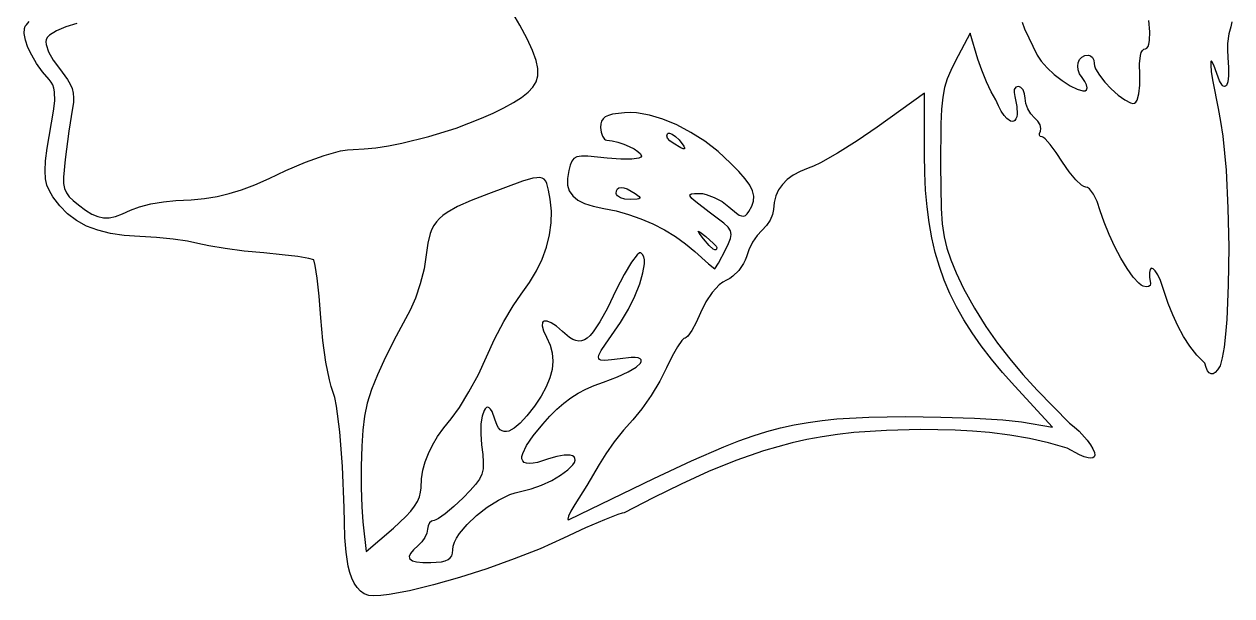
# Model space of a CAD drawing. Extents: x -124 to 334, y -83 to 380.
# Drawn here: x -93.2 to 297.2, y -83.1 to 101.8 of the extents above; entities that cross this region are included whole.
import ezdxf

# ---------------------------------------------------------------- set-up
doc = ezdxf.new("R2010")
doc.units = 0

msp = doc.modelspace()

# ---------------------------------------------------------------- linework, layer by layer
at = {"layer": 'Layer 1'}
for p, q in [((67.006308, 101.394315), (63.958208, 106.57397)), ((-92.880715, 101.067433), (-92.500501, 101.591027)), ((-92.500501, 101.591027), (-91.5961, 102.67857)), ((-76.166216, 102.004271), (-79.747977, 100.908)), ((229.406267, 102.379324), (230.175537, 100.250556)), ((270.594994, 99.333518), (270.294417, 102.915037)), ((297.152399, 102.474989), (296.779995, 100.864561)), ((-93.220555, 98.721633), (-93.123919, 100.406152)), ((-92.83293, 96.639687), (-93.220555, 98.721633)), ((-93.123919, 100.406152), (-92.880715, 101.067433)), ((-84.983027, 98.238779), (-85.711503, 97.518672)), ((-82.768524, 99.631576), (-84.983027, 98.238779)), ((-79.747977, 100.908), (-82.768524, 99.631576)), ((69.389725, 96.977222), (67.006308, 101.394315)), ((212.600848, 98.861486), (207.736228, 89.733093)), ((215.073752, 90.48626), (212.600848, 98.861486)), ((230.175537, 100.250556), (234.222809, 91.781406)), ((270.532547, 96.447221), (270.594994, 99.333518)), ((296.20591, 98.694929), (295.781664, 95.541751)), ((296.779995, 100.864561), (296.20591, 98.694929)), ((-92.003563, 94.26253), (-92.83293, 96.639687)), ((-90.774973, 91.69238), (-92.003563, 94.26253)), ((-86.146657, 96.79339), (-86.259652, 96.075628)), ((-86.259652, 96.075628), (-86.14941, 95.149724)), ((-86.14941, 95.149724), (-85.330546, 92.827854)), ((-85.711503, 97.518672), (-86.146657, 96.79339)), ((71.1346, 93.231759), (69.389725, 96.977222)), ((268.671159, 93.676682), (269.188531, 93.820207)), ((269.188531, 93.820207), (269.687085, 94.000957)), ((269.687085, 94.000957), (270.074563, 94.521124)), ((270.074563, 94.521124), (270.355029, 95.347586)), ((270.355029, 95.347586), (270.532547, 96.447221)), ((295.781664, 95.541751), (295.73558, 93.463725)), ((-89.189679, 89.031453), (-90.774973, 91.69238)), ((-85.330546, 92.827854), (-83.832733, 90.136514)), ((-83.832733, 90.136514), (-81.79864, 87.38444)), ((72.267072, 90.06699), (71.1346, 93.231759)), ((72.81328, 87.391981), (72.267072, 90.06699)), ((216.297208, 86.858427), (215.073752, 90.48626)), ((234.222809, 91.781406), (235.493885, 89.769063)), ((247.507955, 89.315873), (247.946293, 90.304536)), ((247.946293, 90.304536), (248.647746, 91.087054)), ((248.647746, 91.087054), (249.594988, 91.601776)), ((249.594988, 91.601776), (250.770695, 91.78705)), ((250.770695, 91.78705), (251.513538, 91.568283)), ((251.513538, 91.568283), (252.121862, 90.972631)), ((252.121862, 90.972631), (252.532891, 90.091064)), ((252.532891, 90.091064), (252.683851, 89.014555)), ((267.314797, 88.960171), (267.602491, 91.605638)), ((267.602491, 91.605638), (267.875951, 92.559169)), ((267.875951, 92.559169), (268.232903, 93.252926)), ((268.232903, 93.252926), (268.671159, 93.676682)), ((290.523459, 89.894272), (290.384124, 89.746895)), ((290.732882, 89.739445), (290.523459, 89.894272)), ((295.73558, 93.463725), (295.858777, 90.980685)), ((295.858777, 90.980685), (296.113348, 87.705196)), ((-87.290202, 86.381966), (-89.189679, 89.031453)), ((-85.11906, 83.846135), (-87.290202, 86.381966)), ((-81.79864, 87.38444), (-79.181517, 83.924331)), ((72.799364, 85.115796), (72.81328, 87.391981)), ((206.269484, 86.83258), (205.130939, 84.116078)), ((207.736228, 89.733093), (206.269484, 86.83258)), ((217.800348, 83.171941), (216.297208, 86.858427)), ((235.493885, 89.769063), (237.418229, 87.61344)), ((237.418229, 87.61344), (239.772919, 85.472058)), ((247.350055, 88.182718), (247.507955, 89.315873)), ((247.489919, 86.966721), (247.350055, 88.182718)), ((247.944871, 85.729535), (247.489919, 86.966721)), ((252.683851, 89.014555), (252.799798, 88.24661)), ((252.799798, 88.24661), (253.130305, 87.354902)), ((253.130305, 87.354902), (254.330999, 85.302449)), ((267.387321, 85.398357), (267.314797, 88.960171)), ((290.384124, 89.746895), (290.313667, 88.596992)), ((290.313667, 88.596992), (290.517423, 86.392662)), ((290.517423, 86.392662), (290.991299, 83.236828)), ((291.364033, 88.471721), (290.732882, 89.739445)), ((292.281666, 85.840797), (291.364033, 88.471721)), ((296.113348, 87.705196), (296.094151, 85.076694)), ((-84.488704, 83.04094), (-85.11906, 83.846135)), ((-83.98866, 82.107063), (-84.488704, 83.04094)), ((-83.618534, 81.041676), (-83.98866, 82.107063)), ((-79.181517, 83.924331), (-78.309053, 82.400306)), ((-78.309053, 82.400306), (-77.703116, 80.940527)), ((71.19572, 81.396164), (72.251464, 83.147502)), ((72.251464, 83.147502), (72.799364, 85.115796)), ((205.130939, 84.116078), (204.281646, 81.307259)), ((219.392552, 79.857915), (217.800348, 83.171941)), ((239.772919, 85.472058), (242.33503, 83.502441)), ((242.33503, 83.502441), (244.881639, 81.862113)), ((248.732235, 84.53281), (247.944871, 85.729535)), ((249.620787, 83.282823), (248.732235, 84.53281)), ((250.193559, 82.104316), (249.620787, 83.282823)), ((250.402414, 81.129877), (250.193559, 82.104316)), ((254.330999, 85.302449), (256.07793, 83.061706)), ((256.07793, 83.061706), (258.163096, 80.837181)), ((267.132902, 79.195674), (267.429454, 82.037355)), ((267.429454, 82.037355), (267.387321, 85.398357)), ((267.387321, 85.398357), (267.387321, 85.398357)), ((290.991299, 83.236828), (292.733053, 74.48234)), ((293.174034, 83.48173), (292.281666, 85.840797)), ((294.012474, 82.085549), (293.174034, 83.48173)), ((294.400021, 81.732088), (294.012474, 82.085549)), ((295.837825, 83.147828), (295.38101, 81.971248)), ((296.094151, 85.076694), (295.837825, 83.147828)), ((-83.377936, 79.841952), (-83.618534, 81.041676)), ((-83.283752, 77.02818), (-83.377936, 79.841952)), ((-77.703116, 80.940527), (-77.345551, 79.49016)), ((-77.345551, 79.49016), (-77.218205, 77.994373)), ((64.926816, 76.403985), (67.546644, 78.10703)), ((67.546644, 78.10703), (69.657244, 79.778352)), ((69.657244, 79.778352), (71.19572, 81.396164)), ((197.788747, 79.410872), (182.551392, 68.478571)), ((197.81288, 59.676257), (197.788747, 79.410872)), ((203.682657, 78.129795), (203.295023, 74.307355)), ((204.281646, 81.307259), (203.682657, 78.129795)), ((220.883198, 77.34746), (219.392552, 79.857915)), ((226.839338, 80.68217), (226.745882, 79.66562)), ((226.745882, 79.66562), (227.044645, 78.424279)), ((227.29141, 81.369028), (226.839338, 80.68217)), ((227.044645, 78.424279), (227.671057, 75.117501)), ((228.068499, 81.621293), (227.29141, 81.369028)), ((228.520617, 81.54338), (228.068499, 81.621293)), ((228.942401, 81.32008), (228.520617, 81.54338)), ((229.658047, 80.499946), (228.942401, 81.32008)), ((230.141588, 79.286144), (229.658047, 80.499946)), ((230.319179, 77.803927), (230.141588, 79.286144)), ((244.881639, 81.862113), (247.189822, 80.708597)), ((247.189822, 80.708597), (249.036656, 80.199416)), ((249.036656, 80.199416), (249.717404, 80.235677)), ((249.717404, 80.235677), (250.199217, 80.492093)), ((250.199217, 80.492093), (250.402414, 81.129877)), ((258.163096, 80.837181), (260.378494, 78.833381)), ((260.378494, 78.833381), (262.51612, 77.254816)), ((266.548242, 77.153601), (267.132902, 79.195674)), ((294.760346, 81.599605), (294.400021, 81.732088)), ((295.088869, 81.681519), (294.760346, 81.599605)), ((295.38101, 81.971248), (295.088869, 81.681519)), ((-83.702971, 73.643124), (-83.283752, 77.02818)), ((-77.581557, 74.647215), (-78.811952, 67.199014)), ((-77.302925, 76.398336), (-77.581557, 74.647215)), ((-77.218205, 77.994373), (-77.302925, 76.398336)), ((58.411063, 72.989863), (61.860658, 74.691001)), ((61.860658, 74.691001), (64.926816, 76.403985)), ((203.295023, 74.307355), (203.079797, 69.563612)), ((221.740947, 75.319925), (220.883198, 77.34746)), ((222.634729, 73.62637), (221.740947, 75.319925)), ((227.671057, 75.117501), (227.749512, 72.686645)), ((230.558057, 76.123472), (230.319179, 77.803927)), ((231.208464, 74.369882), (230.558057, 76.123472)), ((232.171064, 72.750859), (231.208464, 74.369882)), ((262.51612, 77.254816), (264.367974, 76.305993)), ((264.367974, 76.305993), (265.121735, 76.131644)), ((265.121735, 76.131644), (265.726051, 76.191422)), ((265.726051, 76.191422), (266.163677, 76.520007)), ((266.163677, 76.520007), (266.548242, 77.153601)), ((292.733053, 74.48234), (293.52572, 70.326864)), ((-85.749192, 61.716937), (-83.702971, 73.643124)), ((46.390623, 68.175379), (54.640928, 71.322356)), ((54.640928, 71.322356), (58.411063, 72.989863)), ((93.422726, 70.436896), (93.160833, 69.517792)), ((93.902591, 71.184685), (93.422726, 70.436896)), ((94.635915, 71.782751), (93.902591, 71.184685)), ((95.65819, 72.252681), (94.635915, 71.782751)), ((97.004902, 72.616066), (95.65819, 72.252681)), ((100.813599, 73.109555), (97.004902, 72.616066)), ((102.706879, 73.175101), (100.813599, 73.109555)), ((104.687496, 73.071052), (102.706879, 73.175101)), ((108.864504, 72.376064), (104.687496, 73.071052)), ((113.252134, 71.068375), (108.864504, 72.376064)), ((117.757901, 69.191771), (113.252134, 71.068375)), ((223.536881, 72.273179), (222.634729, 73.62637)), ((224.419736, 71.266737), (223.536881, 72.273179)), ((225.622264, 70.431036), (224.419736, 71.266737)), ((226.158313, 70.304553), (225.622264, 70.431036)), ((226.636321, 70.375677), (226.158313, 70.304553)), ((227.045368, 70.646928), (226.636321, 70.375677)), ((227.37453, 71.120826), (227.045368, 70.646928)), ((227.612885, 71.799891), (227.37453, 71.120826)), ((227.749512, 72.686645), (227.612885, 71.799891)), ((233.346521, 71.474106), (232.171064, 72.750859)), ((234.434062, 70.356302), (233.346521, 71.474106)), ((235.157289, 69.170096), (234.434062, 70.356302)), ((293.52572, 70.326864), (294.210496, 65.54947)), ((-78.811952, 67.199014), (-80.016562, 58.056189)), ((37.612908, 65.424351), (46.390623, 68.175379)), ((93.160833, 69.517792), (93.081421, 68.405786)), ((93.081421, 68.405786), (93.24185, 66.819041)), ((93.24185, 66.819041), (93.67866, 65.504612)), ((114.706962, 66.311217), (114.99574, 66.484262)), ((114.99574, 66.484262), (115.366615, 66.523429)), ((115.366615, 66.523429), (116.293165, 66.231676)), ((122.289316, 66.790036), (117.757901, 69.191771)), ((126.753894, 63.906957), (122.289316, 66.790036)), ((182.551392, 68.478571), (176.071399, 64.047749)), ((203.079797, 69.563612), (203.010776, 56.206899)), ((234.955965, 65.869574), (234.956854, 66.454545)), ((234.956854, 66.454545), (235.259677, 67.158843)), ((235.453421, 68.057079), (235.157289, 69.170096)), ((235.259677, 67.158843), (235.453421, 68.057079)), ((24.558121, 62.421455), (28.810951, 63.243554)), ((28.810951, 63.243554), (37.612908, 65.424351)), ((93.67866, 65.504612), (94.325139, 64.599207)), ((94.325139, 64.599207), (94.706156, 64.34261)), ((94.706156, 64.34261), (95.114573, 64.239536)), ((95.114573, 64.239536), (96.861896, 64.030759)), ((96.861896, 64.030759), (98.72328, 63.599857)), ((98.72328, 63.599857), (100.591762, 62.995972)), ((100.591762, 62.995972), (102.360378, 62.268249)), ((114.486236, 65.705266), (114.706962, 66.311217)), ((114.754788, 64.924888), (114.486236, 65.705266)), ((115.453074, 64.07075), (114.754788, 64.924888)), ((116.521549, 63.243518), (115.453074, 64.07075)), ((116.293165, 66.231676), (117.363632, 65.499048)), ((119.051915, 61.777118), (116.521549, 63.243518)), ((116.521549, 63.243518), (116.521549, 63.243518)), ((117.363632, 65.499048), (118.455036, 64.388634)), ((118.455036, 64.388634), (119.995566, 62.335992)), ((131.059147, 60.586316), (126.753894, 63.906957)), ((176.071399, 64.047749), (169.691785, 60.065152)), ((235.2396, 65.464869), (234.955965, 65.869574)), ((235.790351, 65.301369), (235.2396, 65.464869)), ((236.222477, 65.125519), (235.790351, 65.301369)), ((236.822231, 64.642747), (236.222477, 65.125519)), ((238.415878, 62.889869), (236.822231, 64.642747)), ((240.353805, 60.309591), (238.415878, 62.889869)), ((294.210496, 65.54947), (295.263041, 54.542803)), ((-86.271259, 57.578486), (-85.749192, 61.716937)), ((-2.312227, 57.178728), (3.74705, 59.352876)), ((3.74705, 59.352876), (9.073732, 60.77811)), ((9.073732, 60.77811), (11.299586, 61.158431)), ((11.299586, 61.158431), (13.146975, 61.289778)), ((13.146975, 61.289778), (16.663237, 61.422782)), ((16.663237, 61.422782), (20.487917, 61.807269)), ((20.487917, 61.807269), (24.558121, 62.421455)), ((85.474575, 58.877981), (84.471829, 58.325126)), ((86.918932, 59.127625), (85.474575, 58.877981)), ((88.936777, 59.117305), (86.918932, 59.127625)), ((95.22044, 58.489767), (88.936777, 59.117305)), ((102.360378, 62.268249), (103.922165, 61.465832)), ((103.922165, 61.465832), (105.170158, 60.637864)), ((105.170158, 60.637864), (105.997394, 59.833489)), ((106.087188, 58.722253), (105.47897, 58.425782)), ((105.997394, 59.833489), (106.296909, 59.10185)), ((106.296909, 59.10185), (106.087188, 58.722253)), ((119.798133, 61.477811), (119.051915, 61.777118)), ((120.202223, 61.470047), (119.798133, 61.477811)), ((119.995566, 62.335992), (120.267072, 61.755537)), ((120.267072, 61.755537), (120.202223, 61.470047)), ((135.112588, 56.8719), (131.059147, 60.586316)), ((169.691785, 60.065152), (164.146908, 56.966846)), ((197.906037, 53.738701), (197.81288, 59.676257)), ((242.418526, 57.168769), (240.353805, 60.309591)), ((-86.462067, 54.351606), (-86.271259, 57.578486)), ((-80.016562, 58.056189), (-80.514208, 52.298549)), ((-8.583253, 54.42032), (-2.312227, 57.178728)), ((83.263662, 56.136792), (82.794486, 54.414816)), ((83.778817, 57.425812), (83.263662, 56.136792)), ((84.471829, 58.325126), (83.778817, 57.425812)), ((99.689417, 58.105861), (95.22044, 58.489767)), ((103.1927, 58.089159), (99.689417, 58.105861)), ((105.47897, 58.425782), (103.1927, 58.089159)), ((137.787814, 54.106471), (135.112588, 56.8719)), ((160.171124, 55.188896), (157.610433, 54.185524)), ((161.916982, 55.885572), (160.171124, 55.188896)), ((164.146908, 56.966846), (161.916982, 55.885572)), ((203.010776, 56.206899), (203.236643, 42.131697)), ((244.555657, 54.032267), (242.418526, 57.168769)), ((-86.323694, 51.807655), (-86.462067, 54.351606)), ((-85.858218, 49.717991), (-86.323694, 51.807655)), ((-80.514208, 52.298549), (-80.462337, 50.267998)), ((-18.697998, 49.834115), (-13.977272, 51.882996)), ((-13.977272, 51.882996), (-8.583253, 54.42032)), ((67.857702, 50.982393), (56.853114, 46.949079)), ((71.200605, 51.937129), (67.857702, 50.982393)), ((72.446779, 52.13864), (71.200605, 51.937129)), ((73.453081, 52.152294), (72.446779, 52.13864)), ((74.252244, 51.975126), (73.453081, 52.152294)), ((74.877004, 51.604172), (74.252244, 51.975126)), ((75.360093, 51.036467), (74.877004, 51.604172)), ((75.734248, 50.269046), (75.360093, 51.036467)), ((82.794486, 54.414816), (82.363107, 51.909376)), ((82.363107, 51.909376), (82.42235, 49.723447)), ((139.845712, 51.742422), (137.787814, 54.106471)), ((141.318703, 49.694032), (139.845712, 51.742422)), ((153.450065, 51.565178), (151.864875, 49.965505)), ((155.367665, 52.974734), (153.450065, 51.565178)), ((157.610433, 54.185524), (155.367665, 52.974734)), ((198.178016, 48.101652), (197.906037, 53.738701)), ((246.690761, 51.463746), (244.555657, 54.032267)), ((248.576233, 49.72826), (246.690761, 51.463746)), ((295.263041, 54.542803), (295.904028, 42.290079)), ((-85.067716, 47.853972), (-85.858218, 49.717991)), ((-83.954267, 45.986955), (-85.067716, 47.853972)), ((-80.462337, 50.267998), (-80.157497, 48.62689)), ((-80.157497, 48.62689), (-79.56031, 47.243174)), ((-79.56031, 47.243174), (-78.631395, 45.984799)), ((-30.833473, 46.06951), (-26.924791, 46.982233)), ((-26.924791, 46.982233), (-22.946735, 48.218815)), ((-22.946735, 48.218815), (-18.697998, 49.834115)), ((56.853114, 46.949079), (51.272181, 44.771837)), ((76.286689, 48.123198), (75.734248, 50.269046)), ((76.7962, 45.142913), (76.286689, 48.123198)), ((82.42235, 49.723447), (82.990564, 47.837231)), ((82.990564, 47.837231), (84.086097, 46.230933)), ((98.164303, 47.057706), (98.264714, 47.893561)), ((98.257671, 46.649919), (98.164303, 47.057706)), ((98.164303, 47.057706), (98.164303, 47.057706)), ((98.264714, 47.893561), (98.563028, 48.4906)), ((98.563028, 48.4906), (99.054868, 48.848823)), ((99.054868, 48.848823), (99.735857, 48.968231)), ((99.735857, 48.968231), (100.601618, 48.848823)), ((100.601618, 48.848823), (101.647773, 48.4906)), ((101.647773, 48.4906), (104.263757, 47.057706)), ((104.263757, 47.057706), (105.586096, 46.076076)), ((121.959123, 46.602566), (122.443812, 46.890289)), ((122.443812, 46.890289), (123.441501, 47.024569)), ((123.441501, 47.024569), (124.923429, 47.057706)), ((124.923429, 47.057706), (126.02395, 46.969001)), ((126.02395, 46.969001), (127.2347, 46.714768)), ((142.239206, 47.875579), (141.318703, 49.694032)), ((142.639639, 46.201342), (142.239206, 47.875579)), ((150.619339, 48.184368), (149.720703, 46.230418)), ((151.864875, 49.965505), (150.619339, 48.184368)), ((198.639948, 42.736522), (198.178016, 48.101652)), ((249.347981, 49.255735), (248.576233, 49.72826)), ((249.964468, 49.090864), (249.347981, 49.255735)), ((250.5224, 48.93525), (249.964468, 49.090864)), ((251.126312, 48.489257), (250.5224, 48.93525)), ((252.395351, 46.851218), (251.126312, 48.489257)), ((253.618133, 44.426922), (252.395351, 46.851218)), ((-81.713872, 42.99951), (-83.954267, 45.986955)), ((-79.169043, 40.432016), (-81.713872, 42.99951)), ((-78.631395, 45.984799), (-77.331373, 44.719712)), ((-77.331373, 44.719712), (-75.620866, 43.315863)), ((-75.620866, 43.315863), (-73.340998, 41.62463)), ((-55.942047, 42.727301), (-52.230691, 43.6699)), ((-52.230691, 43.6699), (-48.142003, 44.369807)), ((-48.142003, 44.369807), (-44.156336, 44.725874)), ((-44.156336, 44.725874), (-39.247939, 44.996191)), ((-39.247939, 44.996191), (-34.874086, 45.425783)), ((-34.874086, 45.425783), (-30.833473, 46.06951)), ((51.272181, 44.771837), (46.867189, 42.805313)), ((77.195377, 41.3528), (76.7962, 45.142913)), ((84.086097, 46.230933), (85.7273, 44.884755)), ((85.7273, 44.884755), (87.93252, 43.778903)), ((87.93252, 43.778903), (90.720106, 42.893578)), ((98.525267, 46.270719), (98.257671, 46.649919)), ((99.508089, 45.630925), (98.525267, 46.270719)), ((100.962666, 45.204014), (99.508089, 45.630925)), ((102.738894, 45.055678), (100.962666, 45.204014)), ((104.884552, 45.155008), (102.738894, 45.055678)), ((105.497243, 45.279984), (104.884552, 45.155008)), ((105.813323, 45.468492), (105.497243, 45.279984)), ((105.586096, 46.076076), (105.840404, 45.730525)), ((105.840404, 45.730525), (105.813323, 45.468492)), ((122.016198, 46.109101), (121.959123, 46.602566)), ((122.643798, 45.357592), (122.016198, 46.109101)), ((123.870688, 44.295741), (122.643798, 45.357592)), ((128.237384, 41.031808), (123.870688, 44.295741)), ((127.2347, 46.714768), (129.828244, 45.781024)), ((129.828244, 45.781024), (132.386777, 44.399087)), ((132.386777, 44.399087), (134.593017, 42.711566)), ((141.044716, 41.186719), (142.009974, 42.942634)), ((142.009974, 42.942634), (142.552422, 44.585601)), ((142.552422, 44.585601), (142.639639, 46.201342)), ((149.176209, 44.112305), (148.993101, 41.838681)), ((149.720703, 46.230418), (149.176209, 44.112305)), ((254.641206, 41.466543), (253.618133, 44.426922)), ((-76.290341, 38.270959), (-79.169043, 40.432016)), ((-73.340998, 41.62463), (-71.307552, 40.376345)), ((-71.307552, 40.376345), (-69.422564, 39.561271)), ((-69.422564, 39.561271), (-67.588068, 39.169667)), ((-67.588068, 39.169667), (-65.706101, 39.191793)), ((-65.706101, 39.191793), (-63.678697, 39.61791)), ((-63.678697, 39.61791), (-61.407891, 40.438278)), ((-61.407891, 40.438278), (-58.79572, 41.643157)), ((-58.79572, 41.643157), (-55.942047, 42.727301)), ((-58.79572, 41.643157), (-58.79572, 41.643157)), ((42.137397, 39.929101), (40.986732, 38.916492)), ((43.488564, 40.902525), (42.137397, 39.929101)), ((46.867189, 42.805313), (43.488564, 40.902525)), ((77.131299, 37.499274), (77.195377, 41.3528)), ((90.720106, 42.893578), (94.108408, 42.208985)), ((94.108408, 42.208985), (98.116121, 41.404724)), ((98.116121, 41.404724), (102.135699, 40.282671)), ((102.135699, 40.282671), (106.114934, 38.867534)), ((132.979604, 37.459618), (128.237384, 41.031808)), ((134.593017, 42.711566), (137.003181, 40.651895)), ((137.003181, 40.651895), (137.92389, 40.061778)), ((137.92389, 40.061778), (138.700383, 39.754085)), ((138.700383, 39.754085), (139.366686, 39.720775)), ((139.366686, 39.720775), (139.956826, 39.953805)), ((139.956826, 39.953805), (140.504827, 40.445133)), ((140.504827, 40.445133), (141.044716, 41.186719)), ((148.697898, 40.238402), (147.894126, 38.433938)), ((148.993101, 41.838681), (148.697898, 40.238402)), ((199.302965, 37.614722), (198.639948, 42.736522)), ((203.236643, 42.131697), (203.560137, 37.17104)), ((255.861097, 37.704855), (254.641206, 41.466543)), ((295.904028, 42.290079), (296.146795, 29.619038)), ((-73.048326, 36.502826), (-76.290341, 38.270959)), ((-69.413559, 35.114102), (-73.048326, 36.502826)), ((38.550777, 35.459839), (38.015151, 34.106769)), ((39.212119, 36.700234), (38.550777, 35.459839)), ((40.017871, 37.846328), (39.212119, 36.700234)), ((40.986732, 38.916492), (40.017871, 37.846328)), ((76.612021, 33.608777), (77.131299, 37.499274)), ((106.114934, 38.867534), (110.001619, 37.184025)), ((110.001619, 37.184025), (113.743547, 35.256853)), ((113.743547, 35.256853), (117.288508, 33.110729)), ((134.341309, 36.156409), (132.979604, 37.459618)), ((135.110765, 34.987246), (134.341309, 36.156409)), ((146.704541, 36.646492), (145.251898, 35.097267)), ((147.894126, 38.433938), (146.704541, 36.646492)), ((200.178199, 32.707663), (199.302965, 37.614722)), ((203.560137, 37.17104), (204.12783, 33.034396)), ((257.449106, 33.755001), (255.861097, 37.704855)), ((-65.356599, 34.091275), (-69.413559, 35.114102)), ((-60.848008, 33.420831), (-65.356599, 34.091275)), ((-55.858345, 33.089256), (-60.848008, 33.420831)), ((-50.438671, 32.788149), (-55.858345, 33.089256)), ((-45.084128, 32.267287), (-50.438671, 32.788149)), ((-40.412183, 31.599851), (-45.084128, 32.267287)), ((-37.040304, 30.859023), (-40.412183, 31.599851)), ((38.015151, 34.106769), (37.246254, 30.989116)), ((75.645599, 29.707755), (76.612021, 33.608777)), ((117.288508, 33.110729), (120.584296, 30.770361)), ((124.968638, 34.15335), (124.595269, 34.858796)), ((124.595269, 34.858796), (125.300715, 34.48543)), ((126.369081, 32.31735), (124.968638, 34.15335)), ((125.300715, 34.48543), (127.136717, 33.084994)), ((128.165484, 30.217263), (126.369081, 32.31735)), ((126.369081, 32.31735), (126.369081, 32.31735)), ((127.136717, 33.084994), (129.649565, 30.888783)), ((134.470794, 30.874953), (135.114992, 32.487426)), ((135.348487, 33.811221), (135.110765, 34.987246)), ((135.114992, 32.487426), (135.348487, 33.811221)), ((142.229885, 31.234957), (141.015, 28.861519)), ((143.697245, 33.406846), (142.229885, 31.234957)), ((145.251898, 35.097267), (143.697245, 33.406846)), ((201.27678, 27.986756), (200.178199, 32.707663)), ((204.12783, 33.034396), (205.01759, 29.3013)), ((259.294459, 29.812191), (257.449106, 33.755001)), ((-33.475745, 30.052695), (-37.040304, 30.859023)), ((-28.279184, 29.206883), (-33.475745, 30.052695)), ((-22.148214, 28.422016), (-28.279184, 29.206883)), ((-15.780428, 27.798521), (-22.148214, 28.422016)), ((-9.813855, 27.239026), (-15.780428, 27.798521)), ((37.246254, 30.989116), (36.755855, 27.200294)), ((74.240089, 25.822649), (75.645599, 29.707755)), ((105.65994, 27.790964), (104.960457, 27.233129)), ((106.147941, 27.834843), (105.65994, 27.790964)), ((106.699129, 27.305392), (106.147941, 27.834843)), ((120.584296, 30.770361), (123.578702, 28.260462)), ((123.578702, 28.260462), (127.992008, 24.315574)), ((129.527924, 29.024628), (128.165484, 30.217263)), ((130.026394, 28.781515), (129.527924, 29.024628)), ((129.649565, 30.888783), (130.413982, 30.045202)), ((130.392356, 28.780757), (130.026394, 28.781515)), ((130.617804, 29.027518), (130.392356, 28.780757)), ((130.413982, 30.045202), (130.694732, 29.526962)), ((130.694732, 29.526962), (130.617804, 29.027518)), ((131.195954, 24.475964), (133.47641, 28.832893)), ((133.47641, 28.832893), (134.470794, 30.874953)), ((133.47641, 28.832893), (133.47641, 28.832893)), ((141.015, 28.861519), (140.217773, 26.566451)), ((202.609841, 23.423413), (201.27678, 27.986756)), ((205.01759, 29.3013), (206.307284, 25.551291)), ((261.286383, 26.071634), (259.294459, 29.812191)), ((296.146795, 29.619038), (296.004682, 17.357421)), ((-4.775326, 26.62842), (-9.813855, 27.239026)), ((-1.195581, 26.040515), (-4.775326, 26.62842)), ((0.394639, 25.549125), (-1.195581, 26.040515)), ((0.887793, 23.757658), (0.394639, 25.549125)), ((1.480472, 19.629976), (0.887793, 23.757658)), ((36.755855, 27.200294), (36.04692, 22.706884)), ((72.403546, 21.979906), (74.240089, 25.822649)), ((103.058134, 24.772276), (100.703147, 20.845648)), ((104.960457, 27.233129), (103.058134, 24.772276)), ((107.064513, 26.529607), (106.699129, 27.305392)), ((106.811234, 21.367277), (107.266514, 24.319864)), ((107.251255, 25.527695), (107.064513, 26.529607)), ((107.266514, 24.319864), (107.251255, 25.527695)), ((127.992008, 24.315574), (130.037538, 22.669301)), ((130.037538, 22.669301), (131.195954, 24.475964)), ((139.310928, 24.346395), (137.797573, 22.177197)), ((139.853337, 25.465611), (139.310928, 24.346395)), ((140.217773, 26.566451), (139.853337, 25.465611)), ((204.188514, 18.989044), (202.609841, 23.423413)), ((206.307284, 25.551291), (208.07478, 21.363905)), ((263.314103, 22.728542), (261.286383, 26.071634)), ((2.09814, 13.780508), (1.480472, 19.629976)), ((36.04692, 22.706884), (34.823651, 17.830239)), ((70.144025, 18.205967), (72.403546, 21.979906)), ((100.703147, 20.845648), (98.157673, 15.846607)), ((105.755961, 17.833509), (106.811234, 21.367277)), ((134.851384, 19.562844), (133.794396, 18.986273)), ((135.888474, 20.307582), (134.851384, 19.562844)), ((137.797573, 22.177197), (135.888474, 20.307582)), ((208.07478, 21.363905), (210.397948, 16.31868)), ((265.266848, 19.978123), (263.314103, 22.728542)), ((267.033843, 18.015587), (265.266848, 19.978123)), ((270.71345, 22.423873), (270.510012, 21.452728)), ((270.510012, 21.452728), (270.531122, 19.940223)), ((270.531122, 19.940223), (270.804987, 17.894665)), ((271.113226, 22.845351), (270.71345, 22.423873)), ((271.681131, 22.708855), (271.113226, 22.845351)), ((272.388955, 22.006076), (271.681131, 22.708855)), ((273.208488, 20.728709), (272.388955, 22.006076)), ((274.111522, 18.868445), (273.208488, 20.728709)), ((34.823651, 17.830239), (33.25781, 13.158387)), ((67.469583, 14.527277), (70.144025, 18.205967)), ((98.157673, 15.846607), (95.299949, 9.985405)), ((104.157987, 13.880223), (105.755961, 17.833509)), ((130.320434, 16.320749), (129.184978, 15.011968)), ((131.483068, 17.439306), (130.320434, 16.320749)), ((132.649011, 18.33777), (131.483068, 17.439306)), ((133.794396, 18.986273), (132.649011, 18.33777)), ((206.023929, 14.655061), (204.188514, 18.989044)), ((210.397948, 16.31868), (213.949958, 9.903041)), ((267.813067, 17.390779), (267.033843, 18.015587)), ((268.504314, 17.036145), (267.813067, 17.390779)), ((269.491768, 16.838775), (268.504314, 17.036145)), ((270.254692, 16.934852), (269.491768, 16.838775)), ((270.717595, 17.296206), (270.254692, 16.934852)), ((270.804987, 17.894665), (270.717595, 17.296206)), ((276.601032, 11.414638), (274.111522, 18.868445)), ((296.004682, 17.357421), (295.491028, 6.332968)), ((2.666259, 6.823683), (2.09814, 13.780508)), ((33.25781, 13.158387), (31.52116, 9.279355)), ((64.832156, 10.721467), (67.469583, 14.527277)), ((102.0746, 9.669082), (104.157987, 13.880223)), ((127.091071, 11.9432), (125.392293, 8.471946)), ((129.184978, 15.011968), (127.091071, 11.9432)), ((208.127219, 10.392875), (206.023929, 14.655061)), ((31.52116, 9.279355), (27.066633, 0.89467)), ((61.832367, 5.619529), (64.832156, 10.721467)), ((95.299949, 9.985405), (92.864405, 5.492292)), ((99.563092, 5.361749), (102.0746, 9.669082)), ((125.392293, 8.471946), (123.98646, 5.297069)), ((210.509514, 6.173898), (208.127219, 10.392875)), ((213.949958, 9.903041), (217.586788, 4.063593)), ((278.051986, 7.749155), (276.601032, 11.414638)), ((3.362839, -0.53438), (2.666259, 6.823683)), ((58.839275, -0.111413), (61.832367, 5.619529)), ((74.33367, 5.27572), (74.258507, 4.226675)), ((74.258507, 4.226675), (74.67965, 2.664799)), ((74.545553, 5.603898), (74.33367, 5.27572)), ((74.867335, 5.799029), (74.545553, 5.603898)), ((75.821698, 5.783699), (74.867335, 5.799029)), ((77.158954, 5.216824), (75.821698, 5.783699)), ((78.841299, 4.085499), (77.158954, 5.216824)), ((80.830928, 2.37682), (78.841299, 4.085499)), ((92.864405, 5.492292), (90.738791, 2.280006)), ((96.680751, 1.119887), (99.563092, 5.361749)), ((123.98646, 5.297069), (122.577224, 2.697121)), ((213.181947, 1.96954), (210.509514, 6.173898)), ((217.586788, 4.063593), (221.369858, -1.34883)), ((279.675504, 4.194815), (278.051986, 7.749155)), ((281.49791, 0.804263), (279.675504, 4.194815)), ((295.491028, 6.332968), (295.099042, 1.543346)), ((27.066633, 0.89467), (23.58705, -5.934795)), ((74.67965, 2.664799), (75.634904, 0.602997)), ((75.634904, 0.602997), (76.782974, -1.962387)), ((83.09064, 0.493898), (80.830928, 2.37682)), ((84.119235, -0.136323), (83.09064, 0.493898)), ((88.810858, 0.261286), (87.885943, -0.327757)), ((89.75713, 1.126904), (88.810858, 0.261286)), ((90.738791, 2.280006), (89.75713, 1.126904)), ((94.689594, -1.651808), (96.680751, 1.119887)), ((119.971403, 0.098096), (119.40029, -0.466828)), ((120.403343, 0.295206), (119.971403, 0.098096)), ((120.815083, 0.462094), (120.403343, 0.295206)), ((121.328285, 0.940401), (120.815083, 0.462094)), ((122.577224, 2.697121), (121.328285, 0.940401)), ((216.155649, -2.248787), (213.181947, 1.96954)), ((283.545527, -2.369854), (281.49791, 0.804263)), ((295.099042, 1.543346), (294.619173, -2.626582)), ((4.330275, -7.476291), (3.362839, -0.53438)), ((56.221943, -5.804237), (58.839275, -0.111413)), ((76.782974, -1.962387), (77.473078, -4.537342)), ((85.099032, -0.544506), (84.119235, -0.136323)), ((86.044062, -0.719745), (85.099032, -0.544506)), ((86.968355, -0.651131), (86.044062, -0.719745)), ((87.885943, -0.327757), (86.968355, -0.651131)), ((92.58627, -5.285591), (93.316446, -3.764452)), ((93.316446, -3.764452), (94.689594, -1.651808)), ((117.938641, -2.541674), (116.214586, -5.612449)), ((119.40029, -0.466828), (117.938641, -2.541674)), ((219.441752, -6.509671), (216.155649, -2.248787)), ((221.369858, -1.34883), (225.360591, -6.483395)), ((285.844677, -5.274888), (283.545527, -2.369854)), ((294.619173, -2.626582), (294.053088, -6.073349)), ((5.440609, -13.220782), (4.330275, -7.476291)), ((23.58705, -5.934795), (20.953405, -11.57313)), ((53.589322, -11.474781), (56.221943, -5.804237)), ((77.700291, -7.150017), (77.459685, -9.82856)), ((77.473078, -4.537342), (77.700291, -7.150017)), ((92.470099, -5.845452), (92.58627, -5.285591)), ((92.524033, -6.282766), (92.470099, -5.845452)), ((92.751192, -6.605975), (92.524033, -6.282766)), ((93.154697, -6.823522), (92.751192, -6.605975)), ((94.503228, -6.975402), (93.154697, -6.823522)), ((96.59459, -6.80595), (94.503228, -6.975402)), ((99.453748, -6.382708), (96.59459, -6.80595)), ((103.021516, -5.995844), (99.453748, -6.382708)), ((104.301309, -6.014207), (103.021516, -5.995844)), ((105.255175, -6.159601), (104.301309, -6.014207)), ((104.559432, -9.104569), (105.96334, -7.798966)), ((105.890712, -6.421399), (105.255175, -6.159601)), ((106.215519, -6.788976), (105.890712, -6.421399)), ((105.96334, -7.798966), (106.237196, -7.251707)), ((106.237196, -7.251707), (106.215519, -6.788976)), ((116.214586, -5.612449), (114.424313, -9.362269)), ((223.051387, -10.841703), (219.441752, -6.509671)), ((225.360591, -6.483395), (229.620406, -11.489268)), ((288.421685, -7.858194), (285.844677, -5.274888)), ((294.053088, -6.073349), (293.402456, -8.693487)), ((20.953405, -11.57313), (19.036688, -16.384424)), ((50.554605, -17.145055), (53.589322, -11.474781)), ((77.459685, -9.82856), (76.746337, -12.601122)), ((98.539598, -12.2626), (102.064587, -10.620782)), ((102.064587, -10.620782), (104.559432, -9.104569)), ((114.424313, -9.362269), (112.242037, -13.673576)), ((226.995685, -15.27347), (223.051387, -10.841703)), ((229.620406, -11.489268), (234.210726, -16.515615)), ((288.808655, -9.200689), (288.421685, -7.858194)), ((289.27473, -10.262869), (288.808655, -9.200689)), ((289.825789, -10.98672), (289.27473, -10.262869)), ((290.467711, -11.314231), (289.825789, -10.98672)), ((291.08796, -11.238155), (290.467711, -11.314231)), ((291.781435, -10.79962), (291.08796, -11.238155)), ((292.551734, -9.963205), (291.781435, -10.79962)), ((293.402456, -8.693487), (292.551734, -9.963205)), ((6.009377, -15.39985), (5.440609, -13.220782)), ((6.565886, -16.986587), (6.009377, -15.39985)), ((75.555319, -15.495852), (73.881708, -18.540899)), ((76.746337, -12.601122), (75.555319, -15.495852)), ((88.354621, -16.219155), (91.068852, -15.034856)), ((91.068852, -15.034856), (94.045258, -13.945022)), ((94.045258, -13.945022), (98.539598, -12.2626)), ((112.242037, -13.673576), (109.450645, -18.273186)), ((239.134091, -28.520389), (226.995685, -15.27347)), ((7.157378, -18.879758), (6.565886, -16.986587)), ((7.727917, -21.738302), (7.157378, -18.879758)), ((19.036688, -16.384424), (17.707894, -20.732766)), ((47.493206, -22.157194), (50.554605, -17.145055)), ((73.881708, -18.540899), (71.720577, -21.764412)), ((81.215099, -20.732032), (83.484733, -19.028423)), ((83.484733, -19.028423), (85.845577, -17.537237)), ((85.845577, -17.537237), (88.354621, -16.219155)), ((109.450645, -18.273186), (106.409333, -22.610715)), ((234.210726, -16.515615), (244.628563, -27.2264)), ((8.773957, -30.024107), (7.727917, -21.738302)), ((17.707894, -20.732766), (16.838014, -24.982245)), ((44.780541, -25.853332), (47.493206, -22.157194)), ((55.436244, -23.134068), (54.814696, -24.947378)), ((55.813695, -22.544976), (55.436244, -23.134068)), ((56.224044, -22.190192), (55.813695, -22.544976)), ((56.658629, -22.086667), (56.224044, -22.190192)), ((57.108783, -22.251352), (56.658629, -22.086667)), ((57.565844, -22.701197), (57.108783, -22.251352)), ((58.021145, -23.453152), (57.565844, -22.701197)), ((71.720577, -21.764412), (69.307648, -24.878922)), ((76.721511, -24.9338), (78.979688, -22.687385)), ((78.979688, -22.687385), (81.215099, -20.732032)), ((106.409333, -22.610715), (103.477294, -26.13578)), ((16.838014, -24.982245), (16.29804, -29.49695)), ((42.437603, -28.745153), (44.780541, -25.853332)), ((54.814696, -24.947378), (54.428716, -27.494516)), ((58.891816, -25.931197), (58.021145, -23.453152)), ((59.658635, -28.012929), (58.891816, -25.931197)), ((67.118116, -27.254934), (65.155902, -28.891174)), ((69.307648, -24.878922), (67.118116, -27.254934)), ((74.383581, -27.510598), (76.721511, -24.9338)), ((103.477294, -26.13578), (100.555504, -29.474141)), ((155.70312, -27.783617), (160.162379, -26.981911)), ((160.162379, -26.981911), (164.741687, -26.346901)), ((164.741687, -26.346901), (169.505338, -25.862784)), ((169.505338, -25.862784), (179.842853, -25.284016)), ((179.842853, -25.284016), (191.68929, -25.119188)), ((191.68929, -25.119188), (203.135615, -25.253376)), ((203.135615, -25.253376), (214.01122, -25.618742)), ((214.01122, -25.618742), (223.087403, -26.159484)), ((223.087403, -26.159484), (229.135457, -26.819802)), ((229.135457, -26.819802), (239.134091, -28.520389)), ((244.628563, -27.2264), (246.233565, -28.459018)), ((9.639648, -41.189188), (8.773957, -30.024107)), ((16.29804, -29.49695), (15.958966, -34.64097)), ((40.441316, -31.550984), (42.437603, -28.745153)), ((54.428716, -27.494516), (54.347619, -30.639879)), ((54.347619, -30.639879), (54.64072, -34.247863)), ((60.134884, -28.773912), (59.658635, -28.012929)), ((60.672373, -29.348519), (60.134884, -28.773912)), ((61.270612, -29.736908), (60.672373, -29.348519)), ((61.92911, -29.93924), (61.270612, -29.736908)), ((62.647379, -29.955673), (61.92911, -29.93924)), ((63.424927, -29.786367), (62.647379, -29.955673)), ((65.155902, -28.891174), (63.424927, -29.786367)), ((71.268908, -31.327331), (74.383581, -27.510598)), ((100.555504, -29.474141), (97.542101, -33.303357)), ((142.402679, -31.346931), (146.887566, -29.950324)), ((146.887566, -29.950324), (151.299614, -28.76782)), ((151.299614, -28.76782), (155.70312, -27.783617)), ((169.719864, -30.849337), (164.686907, -31.617852)), ((174.913756, -30.240872), (169.719864, -30.849337)), ((185.485133, -29.554395), (174.913756, -30.240872)), ((196.482322, -29.249178), (185.485133, -29.554395)), ((207.683385, -29.444987), (196.482322, -29.249178)), ((213.291015, -29.768202), (207.683385, -29.444987)), ((218.866387, -30.261587), (213.291015, -29.768202)), ((225.364124, -31.082796), (218.866387, -30.261587)), ((231.732826, -32.186215), (225.364124, -31.082796)), ((246.233565, -28.459018), (247.767858, -29.833012)), ((247.767858, -29.833012), (250.433478, -32.759289)), ((15.958966, -34.64097), (15.749939, -41.211616)), ((37.440597, -37.014985), (38.779655, -34.298402)), ((38.779655, -34.298402), (40.441316, -31.550984)), ((54.64072, -34.247863), (55.022295, -37.379178)), ((67.925344, -36.993646), (69.117224, -34.494761)), ((69.117224, -34.494761), (71.268908, -31.327331)), ((97.542101, -33.303357), (94.792019, -37.150681)), ((122.448843, -39.390444), (132.95721, -34.845665)), ((132.95721, -34.845665), (137.780659, -32.973444)), ((137.780659, -32.973444), (142.402679, -31.346931)), ((150.367614, -34.830538), (145.792363, -36.186097)), ((155.029386, -33.613768), (150.367614, -34.830538)), ((159.796282, -32.5411), (155.029386, -33.613768)), ((164.686907, -31.617852), (159.796282, -32.5411)), ((237.926952, -33.596424), (231.732826, -32.186215)), ((243.90096, -35.338003), (237.926952, -33.596424)), ((250.433478, -32.759289), (251.469387, -34.188653)), ((251.469387, -34.188653), (252.243749, -35.513555)), ((36.412119, -39.728309), (37.440597, -37.014985)), ((55.022295, -37.379178), (55.199441, -39.889066)), ((67.688334, -37.986372), (67.925344, -36.993646)), ((67.690079, -38.804746), (67.688334, -37.986372)), ((67.930181, -39.446364), (67.690079, -38.804746)), ((76.251438, -38.786476), (72.692109, -39.918926)), ((78.952318, -37.953531), (76.251438, -38.786476)), ((81.385373, -37.54878), (78.952318, -37.953531)), ((83.316675, -37.591624), (81.385373, -37.54878)), ((84.021066, -37.786958), (83.316675, -37.591624)), ((84.512297, -38.101466), (84.021066, -37.786958)), ((84.833931, -38.626922), (84.512297, -38.101466)), ((84.863868, -39.243661), (84.833931, -38.626922)), ((94.792019, -37.150681), (92.660193, -40.543366)), ((145.792363, -36.186097), (136.82701, -39.292317)), ((247.927837, -37.482933), (243.90096, -35.338003)), ((249.445936, -38.101703), (247.927837, -37.482933)), ((250.658275, -38.449527), (249.445936, -38.101703)), ((251.583201, -38.550045), (250.658275, -38.449527)), ((252.239064, -38.426893), (251.583201, -38.550045)), ((252.644214, -38.10371), (252.239064, -38.426893)), ((252.243749, -35.513555), (252.708856, -36.672535)), ((252.816998, -37.604134), (252.644214, -38.10371)), ((252.708856, -36.672535), (252.816998, -37.604134)), ((10.260631, -54.578728), (9.639648, -41.189188)), ((15.749939, -41.211616), (15.739993, -48.022787)), ((35.238806, -45.255491), (35.682197, -42.465952)), ((35.682197, -42.465952), (36.412119, -39.728309)), ((55.113048, -41.946819), (54.704002, -43.721728)), ((55.199441, -39.889066), (55.113048, -41.946819)), ((68.408243, -39.90882), (67.930181, -39.446364)), ((69.123865, -40.189709), (68.408243, -39.90882)), ((70.076649, -40.286627), (69.123865, -40.189709)), ((71.266196, -40.197167), (70.076649, -40.286627)), ((72.692109, -39.918926), (71.266196, -40.197167)), ((80.174118, -44.046424), (82.51531, -42.332517)), ((82.51531, -42.332517), (84.138383, -40.692804)), ((84.138383, -40.692804), (84.624541, -39.937137)), ((84.624541, -39.937137), (84.863868, -39.243661)), ((92.660193, -40.543366), (88.638785, -47.376858)), ((110.363214, -45.107689), (122.448843, -39.390444)), ((127.9845, -42.889905), (119.116004, -46.936339)), ((136.82701, -39.292317), (127.9845, -42.889905)), ((35.069924, -48.124504), (35.238806, -45.255491)), ((53.91319, -45.383084), (52.681502, -47.10018)), ((54.704002, -43.721728), (53.91319, -45.383084)), ((74.055246, -47.23131), (77.294273, -45.718148)), ((77.294273, -45.718148), (80.174118, -44.046424)), ((82.982734, -58.38441), (110.363214, -45.107689)), ((110.363214, -45.107689), (110.363214, -45.107689)), ((15.739993, -48.022787), (15.91873, -54.270285)), ((34.542709, -51.039167), (34.931535, -49.57742)), ((34.931535, -49.57742), (35.069924, -48.124504)), ((35.069924, -48.124504), (35.069924, -48.124504)), ((50.949823, -49.042305), (48.659042, -51.378752)), ((52.681502, -47.10018), (50.949823, -49.042305)), ((60.113402, -52.100679), (63.771492, -50.340349)), ((63.771492, -50.340349), (65.533947, -49.725219)), ((65.533947, -49.725219), (67.217513, -49.316441)), ((67.217513, -49.316441), (70.636503, -48.469533)), ((70.636503, -48.469533), (74.055246, -47.23131)), ((88.638785, -47.376858), (84.7725, -53.567075)), ((119.116004, -46.936339), (110.072694, -51.389097)), ((10.27725, -59.288033), (10.260631, -54.578728)), ((10.260631, -54.578728), (10.260631, -54.578728)), ((15.91873, -54.270285), (16.275752, -59.14991)), ((31.735311, -55.679583), (32.958427, -54.07003)), ((32.958427, -54.07003), (33.889617, -52.529964)), ((33.889617, -52.529964), (34.542709, -51.039167)), ((45.663688, -54.208331), (42.895136, -56.525515)), ((48.659042, -51.378752), (45.663688, -54.208331)), ((52.988939, -57.118697), (56.450224, -54.419454)), ((56.450224, -54.419454), (60.113402, -52.100679)), ((84.7725, -53.567075), (83.469318, -55.720574)), ((110.072694, -51.389097), (100.705742, -56.205655)), ((26.176104, -61.127356), (30.206438, -57.378843)), ((30.206438, -57.378843), (31.735311, -55.679583)), ((39.841434, -58.517471), (39.270661, -58.666209)), ((40.661442, -58.091182), (39.841434, -58.517471)), ((42.895136, -56.525515), (40.661442, -58.091182)), ((49.936528, -60.020429), (52.988939, -57.118697)), ((82.697479, -57.346676), (82.515709, -58.287311)), ((82.515709, -58.287311), (82.664452, -58.451182)), ((82.664452, -58.451182), (82.982734, -58.38441)), ((83.469318, -55.720574), (82.697479, -57.346676)), ((94.32091, -58.451809), (88.247787, -61.118051)), ((98.687874, -56.724144), (94.32091, -58.451809)), ((100.030629, -56.29684), (98.687874, -56.724144)), ((100.705742, -56.205655), (100.030629, -56.29684)), ((10.430886, -64.165064), (10.27725, -59.288033)), ((16.275752, -59.14991), (17.348951, -68.671382)), ((17.348951, -68.671382), (26.176104, -61.127356)), ((37.169742, -61.466983), (36.9291, -62.754185)), ((37.335518, -60.379495), (37.169742, -61.466983)), ((37.786888, -59.488937), (37.335518, -60.379495)), ((38.454914, -58.887208), (37.786888, -59.488937)), ((39.270661, -58.666209), (38.454914, -58.887208)), ((47.499972, -62.946672), (49.936528, -60.020429)), ((88.247787, -61.118051), (81.111443, -64.452273)), ((10.820757, -68.961776), (10.430886, -64.165064)), ((35.304167, -65.595046), (34.120015, -66.79881)), ((36.273885, -64.188522), (35.304167, -65.595046)), ((36.9291, -62.754185), (36.273885, -64.188522)), ((45.452638, -66.992672), (45.886253, -65.719451)), ((45.886253, -65.719451), (46.577322, -64.363368)), ((46.577322, -64.363368), (47.499972, -62.946672)), ((81.111443, -64.452273), (73.566662, -67.822681)), ((11.546081, -73.430122), (10.820757, -68.961776)), ((31.634017, -69.384466), (31.257514, -70.361972)), ((32.589403, -68.198393), (31.634017, -69.384466)), ((34.120015, -66.79881), (32.589403, -68.198393)), ((44.529933, -70.788696), (44.979345, -70.091808)), ((44.979345, -70.091808), (45.226672, -69.221731)), ((45.226672, -69.221731), (45.302351, -68.160786)), ((45.302351, -68.160786), (45.452638, -66.992672)), ((45.302351, -68.160786), (45.302351, -68.160786)), ((73.566662, -67.822681), (65.190236, -71.136491)), ((12.065545, -75.463642), (11.546081, -73.430122)), ((31.257514, -70.361972), (31.287488, -70.774058)), ((31.287488, -70.774058), (31.463555, -71.135856)), ((31.463555, -71.135856), (32.255797, -71.711063)), ((32.255797, -71.711063), (33.637899, -72.092539)), ((33.637899, -72.092539), (35.613519, -72.285226)), ((35.613519, -72.285226), (38.186318, -72.294071)), ((38.186318, -72.294071), (41.664821, -72.017018)), ((41.664821, -72.017018), (42.903107, -71.733622)), ((42.903107, -71.733622), (43.847999, -71.330074)), ((43.847999, -71.330074), (44.529933, -70.788696)), ((65.190236, -71.136491), (56.380722, -74.272776)), ((12.706078, -77.322054), (12.065545, -75.463642)), ((13.480085, -78.97435), (12.706078, -77.322054)), ((47.536675, -77.11061), (39.056653, -79.529066)), ((56.380722, -74.272776), (47.536675, -77.11061)), ((14.399967, -80.389526), (13.480085, -78.97435)), ((15.478127, -81.536575), (14.399967, -80.389526)), ((16.726966, -82.384491), (15.478127, -81.536575)), ((31.339211, -81.407217), (24.782905, -82.624138)), ((39.056653, -79.529066), (31.339211, -81.407217)), ((18.158887, -82.902268), (16.726966, -82.384491)), ((19.786294, -83.058902), (18.158887, -82.902268)), ((22.064728, -82.946848), (19.786294, -83.058902)), ((24.782905, -82.624138), (22.064728, -82.946848))]:
    msp.add_line(p, q, dxfattribs=at)

doc.saveas('drawing.dxf')
